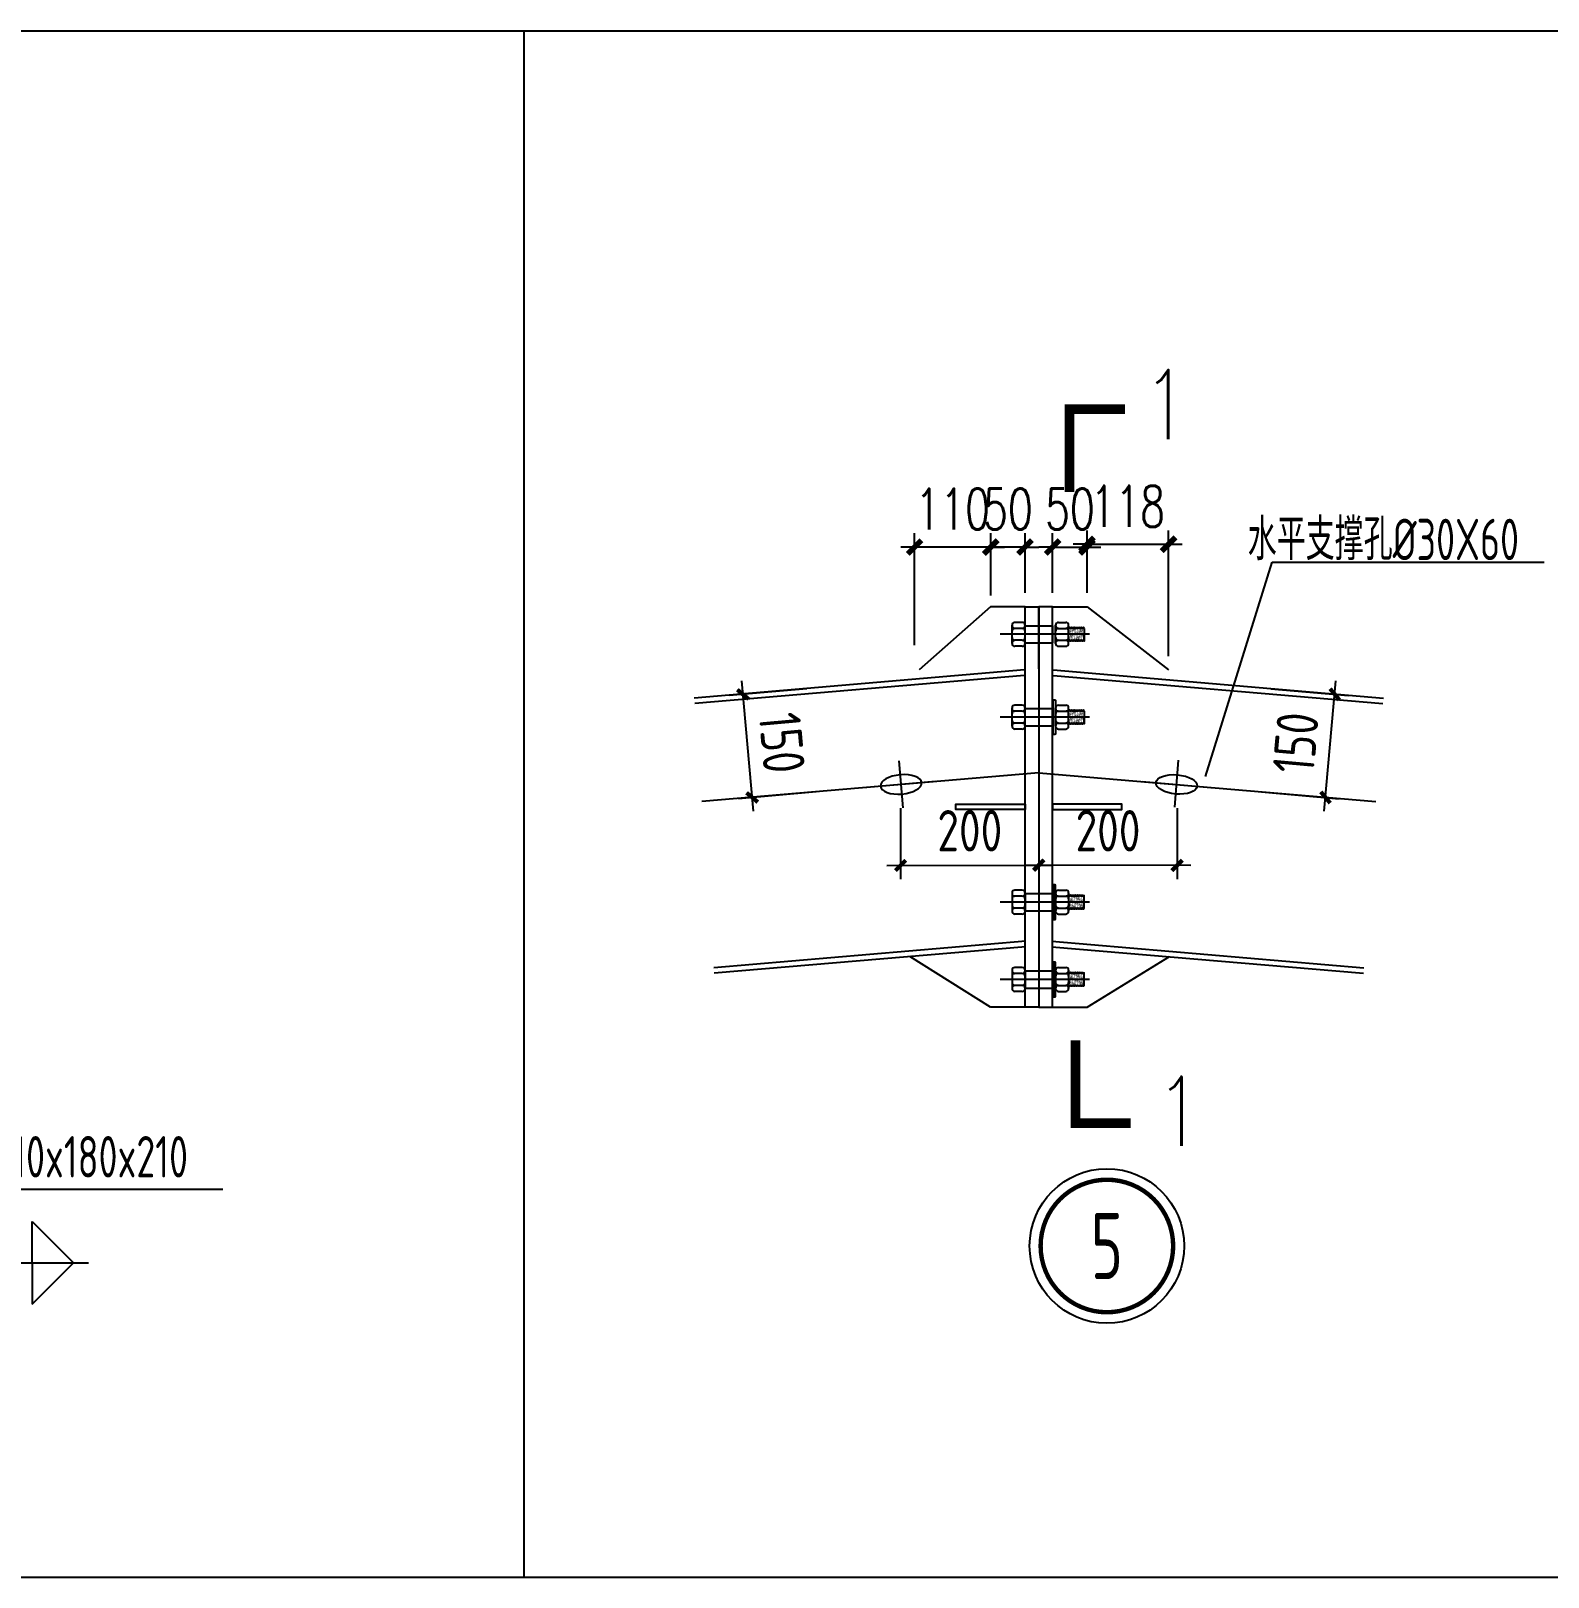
# Model space of a CAD drawing. Extents: x 177291 to 1288761, y 177638 to 322898.
# Drawn here: x 1242193 to 1253180, y 200488 to 211688 of the extents above; entities that cross this region are included whole.
import ezdxf
from ezdxf.enums import TextEntityAlignment as Align

# ---------------------------------------------------------------- set-up
doc = ezdxf.new("R2010")
doc.units = 0
doc.header["$LTSCALE"] = 1000
for name, color, linetype in [('ADIM', 3, 'Continuous'), ('AXIS', 3, 'Continuous'), ('DOTE', 1, 'Continuous'), ('GL', 150, 'Continuous'), ('PZ', 202, 'Continuous'), ('TEXT', 7, 'Continuous'), ('THIN', 7, 'Continuous')]:
    doc.layers.add(name, color=color, linetype=linetype)
doc.styles.add('_TCH_DIM_T3', font='SIMPLEX', dxfattribs={"width": 0.705882, "bigfont": 'GBCBIG'})
doc.styles.add('SIM-TSSC', font='simplex.shx', dxfattribs={"width": 0.8, "bigfont": 'tssdchn.shx'})
doc.styles.add('TSSD_Dimension', font='Tssdeng.shx', dxfattribs={"width": 0.8, "bigfont": 'hztxt.shx'})
doc.styles.add('TSSD_Norm', font='tssdeng.shx', dxfattribs={"bigfont": 'hztxt.shx'})
doc.styles.add('TSSD_Num', font='Tssdeng.shx', dxfattribs={"width": 0.7, "bigfont": 'hztxt.shx'})
doc.dimstyles.new('TCH_100_5', dxfattribs={"dimtxt": 297.5, "dimasz": 100, "dimexe": 100, "dimexo": 100, "dimgap": 126.25, "dimtad": 1, "dimdec": 0, "dimlfac": 0.2, "dimzin": 0, "dimdsep": 46, "dimtxsty": '_TCH_DIM_T3', "dimblk": 'ARCHTICK', "dimcen": 0.09, "dimclrd": 126, "dimclre": 126, "dimclrt": 7, "dimazin": 2, "dimtfac": 1, "dimtdec": 0, "dimtix": 1, "dimtmove": 2, "dimatfit": 3, "dimfxl": 1, "dimtolj": 1, "dimtzin": 0, "dimarcsym": 0})
doc.dimstyles.new('TSSD_20_100', dxfattribs={"dimtxt": 300, "dimasz": 75, "dimexe": 100, "dimexo": 250, "dimgap": 100, "dimtad": 1, "dimdec": 0, "dimlfac": 0.2, "dimzin": 0, "dimdsep": 46, "dimtxsty": 'TSSD_Dimension', "dimblk": 'ARCHTICK', "dimcen": 0, "dimdle": 100, "dimclrt": 7, "dimadec": 0, "dimazin": 0, "dimtfac": 1, "dimtdec": 0, "dimtix": 1, "dimtmove": 2, "dimatfit": 3, "dimfxl": 1, "dimtolj": 1, "dimtzin": 0, "dimarcsym": 0})

# ---------------------------------------------------------------- blocks, each defined once
blk = doc.blocks.new('_WELD004')
at = {"color": 0, "linetype": 'ByBlock'}
for p, q in [((0, 1), (1, 0)), ((0, 0), (0, 1))]:
    blk.add_line(p, q, dxfattribs=at)
blk = doc.blocks.new('_ArchTick')
at = {"color": 0, "linetype": 'ByBlock', "const_width": 0.4}
blk.add_lwpolyline([(-0.5, -0.5), (0.5, 0.5)], dxfattribs=at)
blk = doc.blocks.new('*D798')
at = {"layer": 'AXIS', "color": 0, "lineweight": -2, "transparency": 16777216}
for p, q in [((1247425, 206035), (1247340, 206981)), ((1247812, 206923), (1247250, 206873)), ((1247879, 206176), (1247316, 206126))]:
    blk.add_line(p, q, dxfattribs=at)
at = {"layer": 'Defpoints', "color": 0, "transparency": 16777216}
for p in [(1247349, 206882), (1248061, 206945), (1248128, 206198)]:
    blk.add_point(p, dxfattribs=at)
at = {"layer": 'AXIS', "color": 0, "lineweight": -2, "transparency": 16777216, "xscale": 75, "yscale": 75, "zscale": 75}
for p, rotation in [((1247349, 206882), 95.08950580450006), ((1247416, 206135), 275.0895058045001)]:
    blk.add_blockref('_ArchTick', p, dxfattribs=dict(at, rotation=rotation))
at = {"layer": 'AXIS', "color": 7, "transparency": 16777216, "insert": (1247632, 206531), "char_height": 300, "attachment_point": 5, "rotation": 275.0895, "style": 'TSSD_Dimension'}
blk.add_mtext('\\A1;150', dxfattribs=at)
blk = doc.blocks.new('*D799')
at = {"layer": 'AXIS', "color": 0, "lineweight": -2, "transparency": 16777216}
for p, q in [((1249492, 206059), (1249491, 205545)), ((1250494, 206057), (1250493, 205543)), ((1250593, 205643), (1249391, 205645))]:
    blk.add_line(p, q, dxfattribs=at)
at = {"layer": 'Defpoints', "color": 0, "transparency": 16777216}
for p in [(1249492, 206309), (1250495, 206307), (1249491, 205645)]:
    blk.add_point(p, dxfattribs=at)
at = {"layer": 'AXIS', "color": 0, "lineweight": -2, "transparency": 16777216, "xscale": 75, "yscale": 75, "zscale": 75}
for p, rotation in [((1249491, 205645), 179.8967485215548), ((1250493, 205643), 359.8967485215548)]:
    blk.add_blockref('_ArchTick', p, dxfattribs=dict(at, rotation=rotation))
at = {"layer": 'AXIS', "color": 7, "transparency": 16777216, "insert": (1249993, 205894), "char_height": 300, "attachment_point": 5, "rotation": 359.8967, "style": 'TSSD_Dimension'}
blk.add_mtext('\\A1;200', dxfattribs=at)
blk = doc.blocks.new('*D800')
at = {"layer": 'AXIS', "color": 0, "lineweight": -2, "transparency": 16777216}
for p, q in [((1248490, 206057), (1248491, 205543)), ((1249492, 206059), (1249493, 205545)), ((1248391, 205643), (1249593, 205645))]:
    blk.add_line(p, q, dxfattribs=at)
at = {"layer": 'Defpoints', "color": 0, "transparency": 16777216}
for p in [(1248490, 206307), (1249492, 206309), (1249493, 205645)]:
    blk.add_point(p, dxfattribs=at)
at = {"layer": 'AXIS', "color": 0, "lineweight": -2, "transparency": 16777216, "xscale": 75, "yscale": 75, "zscale": 75}
for p, rotation in [((1248491, 205643), 180.1032811712602), ((1249493, 205645), 0.1032811712601885)]:
    blk.add_blockref('_ArchTick', p, dxfattribs=dict(at, rotation=rotation))
at = {"layer": 'AXIS', "color": 7, "transparency": 16777216, "insert": (1248992, 205894), "char_height": 300, "attachment_point": 5, "rotation": 0.1033, "style": 'TSSD_Dimension'}
blk.add_mtext('\\A1;200', dxfattribs=at)
blk = doc.blocks.new('*D832')
at = {"layer": 'Defpoints', "color": 0, "transparency": 16777216}
for p in [(1249841, 207949), (1249592, 207517), (1249841, 207517)]:
    blk.add_point(p, dxfattribs=at)
at = {"layer": 'GL', "color": 126, "lineweight": -2, "transparency": 16777216}
for p, q in [((1249592, 207617), (1249592, 208049)), ((1249841, 207617), (1249841, 208049)), ((1249592, 207949), (1249492, 207949)), ((1249592, 207949), (1249841, 207949)), ((1249841, 207949), (1249941, 207949))]:
    blk.add_line(p, q, dxfattribs=at)
at = {"layer": 'GL', "color": 126, "lineweight": -2, "transparency": 16777216, "xscale": 100, "yscale": 100, "zscale": 100}
blk.add_blockref('_ArchTick', (1249592, 207949), dxfattribs=at)
at = {"layer": 'GL', "color": 126, "lineweight": -2, "transparency": 16777216, "xscale": 100, "yscale": 100, "zscale": 100, "rotation": 180}
blk.add_blockref('_ArchTick', (1249841, 207949), dxfattribs=at)
at = {"layer": 'GL', "color": 7, "transparency": 16777216, "insert": (1249717, 208224), "char_height": 297.5, "attachment_point": 5, "style": '_TCH_DIM_T3'}
blk.add_mtext('\\A1;50', dxfattribs=at)
blk = doc.blocks.new('*D833')
at = {"layer": 'Defpoints', "color": 0, "transparency": 16777216}
for p in [(1250431, 207969), (1249841, 207517), (1250431, 207059)]:
    blk.add_point(p, dxfattribs=at)
at = {"layer": 'GL', "color": 126, "lineweight": -2, "transparency": 16777216}
for p, q in [((1249841, 207617), (1249841, 208069)), ((1250431, 207159), (1250431, 208069)), ((1249841, 207969), (1249741, 207969)), ((1249841, 207969), (1250431, 207969)), ((1250431, 207969), (1250531, 207969))]:
    blk.add_line(p, q, dxfattribs=at)
at = {"layer": 'GL', "color": 126, "lineweight": -2, "transparency": 16777216, "xscale": 100, "yscale": 100, "zscale": 100}
blk.add_blockref('_ArchTick', (1249841, 207969), dxfattribs=at)
at = {"layer": 'GL', "color": 126, "lineweight": -2, "transparency": 16777216, "xscale": 100, "yscale": 100, "zscale": 100, "rotation": 180}
blk.add_blockref('_ArchTick', (1250431, 207969), dxfattribs=at)
at = {"layer": 'GL', "color": 7, "transparency": 16777216, "insert": (1250136, 208244), "char_height": 297.5, "attachment_point": 5, "style": '_TCH_DIM_T3'}
blk.add_mtext('\\A1;118', dxfattribs=at)
blk = doc.blocks.new('*D801')
at = {"layer": 'Defpoints', "color": 0, "transparency": 16777216}
for p in [(1249144, 207949), (1249144, 207497), (1249392, 207517)]:
    blk.add_point(p, dxfattribs=at)
at = {"layer": 'GL', "color": 126, "lineweight": -2, "transparency": 16777216}
for p, q in [((1249144, 207597), (1249144, 208049)), ((1249392, 207617), (1249392, 208049)), ((1249144, 207949), (1249044, 207949)), ((1249392, 207949), (1249144, 207949)), ((1249392, 207949), (1249492, 207949))]:
    blk.add_line(p, q, dxfattribs=at)
at = {"layer": 'GL', "color": 126, "lineweight": -2, "transparency": 16777216, "xscale": 100, "yscale": 100, "zscale": 100}
blk.add_blockref('_ArchTick', (1249144, 207949), dxfattribs=at)
at = {"layer": 'GL', "color": 126, "lineweight": -2, "transparency": 16777216, "xscale": 100, "yscale": 100, "zscale": 100, "rotation": 180}
blk.add_blockref('_ArchTick', (1249392, 207949), dxfattribs=at)
at = {"layer": 'GL', "color": 7, "transparency": 16777216, "insert": (1249268, 208224), "char_height": 297.5, "attachment_point": 5, "style": '_TCH_DIM_T3'}
blk.add_mtext('\\A1;50', dxfattribs=at)
blk = doc.blocks.new('*D802')
at = {"layer": 'Defpoints', "color": 0, "transparency": 16777216}
for p in [(1248592, 207949), (1249144, 207497), (1248592, 207137)]:
    blk.add_point(p, dxfattribs=at)
at = {"layer": 'GL', "color": 126, "lineweight": -2, "transparency": 16777216}
for p, q in [((1248592, 207237), (1248592, 208049)), ((1249144, 207597), (1249144, 208049)), ((1248592, 207949), (1248492, 207949)), ((1249144, 207949), (1248592, 207949)), ((1249144, 207949), (1249244, 207949))]:
    blk.add_line(p, q, dxfattribs=at)
at = {"layer": 'GL', "color": 126, "lineweight": -2, "transparency": 16777216, "xscale": 100, "yscale": 100, "zscale": 100}
blk.add_blockref('_ArchTick', (1248592, 207949), dxfattribs=at)
at = {"layer": 'GL', "color": 126, "lineweight": -2, "transparency": 16777216, "xscale": 100, "yscale": 100, "zscale": 100, "rotation": 180}
blk.add_blockref('_ArchTick', (1249144, 207949), dxfattribs=at)
at = {"layer": 'GL', "color": 7, "transparency": 16777216, "insert": (1248868, 208224), "char_height": 297.5, "attachment_point": 5, "style": '_TCH_DIM_T3'}
blk.add_mtext('\\A1;110', dxfattribs=at)
blk = doc.blocks.new('ts_idx2')
at = {"color": 0, "linetype": 'ByBlock', "lineweight": -2, "const_width": 0.0333}
blk.add_lwpolyline([(-0.5, 0, 1), (0.5, 0, 1)], format="xyb", close=True, dxfattribs=at)
at = {"color": 0, "linetype": 'ByBlock', "lineweight": -2}
blk.add_circle((0, 0), 0.583, dxfattribs=at)
at = {"color": 0, "linetype": 'ByBlock', "lineweight": -2, "style": 'TSSD_Num', "width": 0.7}
blk.add_attdef('A', text='', height=0.5, dxfattribs=at).set_placement((0, 0), align=Align.MIDDLE_CENTER)
blk = doc.blocks.new('*D1485')
at = {"layer": 'AXIS', "color": 0, "lineweight": -2, "transparency": 16777216}
for p, q in [((1251559, 206035), (1251644, 206981)), ((1251172, 206923), (1251734, 206873)), ((1251105, 206176), (1251668, 206126))]:
    blk.add_line(p, q, dxfattribs=at)
at = {"layer": 'Defpoints', "color": 0, "transparency": 16777216}
for p in [(1250923, 206945), (1251635, 206882), (1250856, 206198)]:
    blk.add_point(p, dxfattribs=at)
at = {"layer": 'AXIS', "color": 0, "lineweight": -2, "transparency": 16777216, "xscale": 75, "yscale": 75, "zscale": 75}
for p, rotation in [((1251635, 206882), 84.91049419549996), ((1251568, 206135), 264.9104941955)]:
    blk.add_blockref('_ArchTick', p, dxfattribs=dict(at, rotation=rotation))
at = {"layer": 'AXIS', "color": 7, "transparency": 16777216, "insert": (1251352, 206531), "char_height": 300, "attachment_point": 5, "rotation": 84.9105, "style": 'TSSD_Dimension'}
blk.add_mtext('\\A1;150', dxfattribs=at)

msp = doc.modelspace()

# ---------------------------------------------------------------- linework, layer by layer
for p, q in [((1245762.22, 211687.69), (1245762.22, 200487.57)), ((1249857.99, 207316.85), (1249210.99, 207316.85)), ((1249298.28, 207250.27), (1249298.28, 207383.42)), ((1249372, 207403.41), (1249318.27, 207403.41)), ((1249372, 207360.13), (1249318.27, 207360.13)), ((1249391.98, 207379.32), (1249591.99, 207379.32)), ((1249391.99, 207250.27), (1249391.99, 207383.42)), ((1249591.99, 207379.32), (1249591.99, 207254.37)), ((1249595.12, 207360.06), (1249591.99, 207360.06)), ((1249613.86, 207250.27), (1249613.86, 207383.42)), ((1249633.85, 207403.41), (1249687.58, 207403.41)), ((1249633.85, 207360.13), (1249687.58, 207360.13)), ((1249707.57, 207250.27), (1249707.57, 207383.42)), ((1249372, 207273.56), (1249318.27, 207273.56)), ((1249372, 207230.28), (1249318.27, 207230.28)), ((1249391.98, 207254.37), (1249591.99, 207254.37)), ((1249595.12, 207273.63), (1249591.99, 207273.63)), ((1249633.85, 207273.56), (1249687.58, 207273.56)), ((1249633.85, 207230.28), (1249687.58, 207230.28)), ((1249298.28, 206650.27), (1249298.28, 206783.42)), ((1249372, 206803.41), (1249318.27, 206803.41)), ((1249372, 206760.13), (1249318.27, 206760.13)), ((1249391.98, 206779.32), (1249591.99, 206779.32)), ((1249391.99, 206650.27), (1249391.99, 206783.42)), ((1249591.99, 206779.32), (1249591.99, 206654.37)), ((1249595.12, 206760.06), (1249591.99, 206760.06)), ((1249613.86, 206650.27), (1249613.86, 206783.42)), ((1249633.85, 206803.41), (1249687.58, 206803.41)), ((1249633.85, 206760.13), (1249687.58, 206760.13)), ((1249707.57, 206650.27), (1249707.57, 206783.42)), ((1249857.99, 206716.85), (1249210.99, 206716.85)), ((1249372, 206673.56), (1249318.27, 206673.56)), ((1249391.98, 206654.37), (1249591.99, 206654.37)), ((1249595.12, 206673.63), (1249591.99, 206673.63)), ((1249633.85, 206673.56), (1249687.58, 206673.56)), ((1249372, 206630.28), (1249318.27, 206630.28)), ((1249633.85, 206630.28), (1249687.58, 206630.28)), ((1248508.92, 206059.01), (1248479.83, 206399.9)), ((1250475.91, 206064.24), (1250503.19, 206405.28)), ((1248743.47, 206250.69), (1248245.28, 206208.23)), ((1250240.51, 206250.69), (1250738.71, 206208.23)), ((1249298.28, 205443.42), (1249298.28, 205310.27)), ((1249372, 205463.41), (1249318.27, 205463.41)), ((1249372, 205420.13), (1249318.27, 205420.13)), ((1249391.98, 205439.32), (1249591.99, 205439.32)), ((1249391.99, 205443.42), (1249391.99, 205310.27)), ((1249591.99, 205314.37), (1249591.99, 205439.32)), ((1249595.12, 205420.06), (1249591.99, 205420.06)), ((1249613.86, 205443.42), (1249613.86, 205310.27)), ((1249633.85, 205463.41), (1249687.58, 205463.41)), ((1249633.85, 205420.13), (1249687.58, 205420.13)), ((1249707.57, 205443.42), (1249707.57, 205310.27)), ((1249857.99, 205376.85), (1249210.99, 205376.85)), ((1249372, 205333.56), (1249318.27, 205333.56)), ((1249391.98, 205314.37), (1249591.99, 205314.37)), ((1249595.12, 205333.63), (1249591.99, 205333.63)), ((1249633.85, 205333.56), (1249687.58, 205333.56)), ((1249372, 205290.28), (1249318.27, 205290.28)), ((1249633.85, 205290.28), (1249687.58, 205290.28)), ((1249298.28, 204883.42), (1249298.28, 204750.27)), ((1249372, 204903.41), (1249318.27, 204903.41)), ((1249372, 204860.13), (1249318.27, 204860.13)), ((1249391.98, 204879.32), (1249591.99, 204879.32)), ((1249391.99, 204883.42), (1249391.99, 204750.27)), ((1249591.99, 204754.37), (1249591.99, 204879.32)), ((1249595.12, 204860.06), (1249591.99, 204860.06)), ((1249613.86, 204883.42), (1249613.86, 204750.27)), ((1249633.85, 204903.41), (1249687.58, 204903.41)), ((1249633.85, 204860.13), (1249687.58, 204860.13)), ((1249707.57, 204883.42), (1249707.57, 204750.27)), ((1249857.99, 204816.85), (1249210.99, 204816.85)), ((1249372, 204773.56), (1249318.27, 204773.56)), ((1249391.98, 204754.37), (1249591.99, 204754.37)), ((1249595.12, 204773.63), (1249591.99, 204773.63)), ((1249633.85, 204773.56), (1249687.58, 204773.56)), ((1249372, 204730.28), (1249318.27, 204730.28)), ((1249633.85, 204730.28), (1249687.58, 204730.28))]:
    msp.add_line(p, q)
for points in [[(1249819.28, 207360.06), (1249815.37, 207366.83), (1249813.81, 207366.83), (1249809.91, 207360.06), (1249806.78, 207360.06), (1249802.88, 207366.83), (1249801.32, 207366.83), (1249797.41, 207360.06), (1249794.29, 207360.06), (1249790.38, 207366.83), (1249788.82, 207366.83), (1249784.92, 207360.06), (1249781.79, 207360.06), (1249777.89, 207366.83), (1249776.33, 207366.83), (1249772.42, 207360.06), (1249769.3, 207360.06), (1249765.39, 207366.83), (1249763.83, 207366.83), (1249759.93, 207360.06), (1249756.8, 207360.06), (1249752.9, 207366.83), (1249751.34, 207366.83), (1249747.43, 207360.06), (1249744.31, 207360.06), (1249740.4, 207366.83), (1249738.84, 207366.83), (1249734.94, 207360.06), (1249731.81, 207360.06), (1249727.91, 207366.83), (1249726.35, 207366.83), (1249722.44, 207360.06), (1249719.32, 207360.06), (1249715.41, 207366.83), (1249713.85, 207366.83), (1249709.95, 207360.06), (1249706.82, 207360.06)], [(1249819.28, 207360.06), (1249819.28, 207268.22), (1249816.15, 207273.63), (1249813.03, 207273.63), (1249809.12, 207266.87), (1249807.56, 207266.87), (1249803.66, 207273.63), (1249800.53, 207273.63), (1249796.63, 207266.87), (1249795.07, 207266.87), (1249791.16, 207273.63), (1249788.04, 207273.63), (1249784.13, 207266.87), (1249782.57, 207266.87), (1249778.67, 207273.63), (1249775.54, 207273.63), (1249771.64, 207266.87), (1249770.08, 207266.87), (1249766.17, 207273.63), (1249763.05, 207273.63), (1249759.14, 207266.87), (1249757.58, 207266.87), (1249753.68, 207273.63), (1249750.55, 207273.63), (1249746.65, 207266.87), (1249745.09, 207266.87), (1249741.18, 207273.63), (1249738.06, 207273.63), (1249734.15, 207266.87), (1249732.59, 207266.87), (1249728.69, 207273.63), (1249725.56, 207273.63), (1249721.66, 207266.87), (1249720.1, 207266.87), (1249716.19, 207273.63), (1249713.07, 207273.63), (1249709.16, 207266.87), (1249707.6, 207266.87), (1249707.57, 207266.92)], [(1249819.28, 206760.06), (1249815.37, 206766.83), (1249813.81, 206766.83), (1249809.91, 206760.06), (1249806.78, 206760.06), (1249802.88, 206766.83), (1249801.32, 206766.83), (1249797.41, 206760.06), (1249794.29, 206760.06), (1249790.38, 206766.83), (1249788.82, 206766.83), (1249784.92, 206760.06), (1249781.79, 206760.06), (1249777.89, 206766.83), (1249776.33, 206766.83), (1249772.42, 206760.06), (1249769.3, 206760.06), (1249765.39, 206766.83), (1249763.83, 206766.83), (1249759.93, 206760.06), (1249756.8, 206760.06), (1249752.9, 206766.83), (1249751.34, 206766.83), (1249747.43, 206760.06), (1249744.31, 206760.06), (1249740.4, 206766.83), (1249738.84, 206766.83), (1249734.94, 206760.06), (1249731.81, 206760.06), (1249727.91, 206766.83), (1249726.35, 206766.83), (1249722.44, 206760.06), (1249719.32, 206760.06), (1249715.41, 206766.83), (1249713.85, 206766.83), (1249709.95, 206760.06), (1249706.82, 206760.06)], [(1249819.28, 206760.06), (1249819.28, 206668.22), (1249816.15, 206673.63), (1249813.03, 206673.63), (1249809.12, 206666.87), (1249807.56, 206666.87), (1249803.66, 206673.63), (1249800.53, 206673.63), (1249796.63, 206666.87), (1249795.07, 206666.87), (1249791.16, 206673.63), (1249788.04, 206673.63), (1249784.13, 206666.87), (1249782.57, 206666.87), (1249778.67, 206673.63), (1249775.54, 206673.63), (1249771.64, 206666.87), (1249770.08, 206666.87), (1249766.17, 206673.63), (1249763.05, 206673.63), (1249759.14, 206666.87), (1249757.58, 206666.87), (1249753.68, 206673.63), (1249750.55, 206673.63), (1249746.65, 206666.87), (1249745.09, 206666.87), (1249741.18, 206673.63), (1249738.06, 206673.63), (1249734.15, 206666.87), (1249732.59, 206666.87), (1249728.69, 206673.63), (1249725.56, 206673.63), (1249721.66, 206666.87), (1249720.1, 206666.87), (1249716.19, 206673.63), (1249713.07, 206673.63), (1249709.16, 206666.87), (1249707.6, 206666.87), (1249707.57, 206666.92)], [(1249819.28, 205333.63), (1249819.28, 205425.47), (1249816.15, 205420.06), (1249813.03, 205420.06), (1249809.12, 205426.83), (1249807.56, 205426.83), (1249803.66, 205420.06), (1249800.53, 205420.06), (1249796.63, 205426.83), (1249795.07, 205426.83), (1249791.16, 205420.06), (1249788.04, 205420.06), (1249784.13, 205426.83), (1249782.57, 205426.83), (1249778.67, 205420.06), (1249775.54, 205420.06), (1249771.64, 205426.83), (1249770.08, 205426.83), (1249766.17, 205420.06), (1249763.05, 205420.06), (1249759.14, 205426.83), (1249757.58, 205426.83), (1249753.68, 205420.06), (1249750.55, 205420.06), (1249746.65, 205426.83), (1249745.09, 205426.83), (1249741.18, 205420.06), (1249738.06, 205420.06), (1249734.15, 205426.83), (1249732.59, 205426.83), (1249728.69, 205420.06), (1249725.56, 205420.06), (1249721.66, 205426.83), (1249720.1, 205426.83), (1249716.19, 205420.06), (1249713.07, 205420.06), (1249709.16, 205426.83), (1249707.6, 205426.83), (1249707.57, 205426.77)], [(1249819.28, 205333.63), (1249815.37, 205326.87), (1249813.81, 205326.87), (1249809.91, 205333.63), (1249806.78, 205333.63), (1249802.88, 205326.87), (1249801.32, 205326.87), (1249797.41, 205333.63), (1249794.29, 205333.63), (1249790.38, 205326.87), (1249788.82, 205326.87), (1249784.92, 205333.63), (1249781.79, 205333.63), (1249777.89, 205326.87), (1249776.33, 205326.87), (1249772.42, 205333.63), (1249769.3, 205333.63), (1249765.39, 205326.87), (1249763.83, 205326.87), (1249759.93, 205333.63), (1249756.8, 205333.63), (1249752.9, 205326.87), (1249751.34, 205326.87), (1249747.43, 205333.63), (1249744.31, 205333.63), (1249740.4, 205326.87), (1249738.84, 205326.87), (1249734.94, 205333.63), (1249731.81, 205333.63), (1249727.91, 205326.87), (1249726.35, 205326.87), (1249722.44, 205333.63), (1249719.32, 205333.63), (1249715.41, 205326.87), (1249713.85, 205326.87), (1249709.95, 205333.63), (1249706.82, 205333.63)], [(1249819.28, 204773.63), (1249819.28, 204865.47), (1249816.15, 204860.06), (1249813.03, 204860.06), (1249809.12, 204866.83), (1249807.56, 204866.83), (1249803.66, 204860.06), (1249800.53, 204860.06), (1249796.63, 204866.83), (1249795.07, 204866.83), (1249791.16, 204860.06), (1249788.04, 204860.06), (1249784.13, 204866.83), (1249782.57, 204866.83), (1249778.67, 204860.06), (1249775.54, 204860.06), (1249771.64, 204866.83), (1249770.08, 204866.83), (1249766.17, 204860.06), (1249763.05, 204860.06), (1249759.14, 204866.83), (1249757.58, 204866.83), (1249753.68, 204860.06), (1249750.55, 204860.06), (1249746.65, 204866.83), (1249745.09, 204866.83), (1249741.18, 204860.06), (1249738.06, 204860.06), (1249734.15, 204866.83), (1249732.59, 204866.83), (1249728.69, 204860.06), (1249725.56, 204860.06), (1249721.66, 204866.83), (1249720.1, 204866.83), (1249716.19, 204860.06), (1249713.07, 204860.06), (1249709.16, 204866.83), (1249707.6, 204866.83), (1249707.57, 204866.77)], [(1249819.28, 204773.63), (1249815.37, 204766.87), (1249813.81, 204766.87), (1249809.91, 204773.63), (1249806.78, 204773.63), (1249802.88, 204766.87), (1249801.32, 204766.87), (1249797.41, 204773.63), (1249794.29, 204773.63), (1249790.38, 204766.87), (1249788.82, 204766.87), (1249784.92, 204773.63), (1249781.79, 204773.63), (1249777.89, 204766.87), (1249776.33, 204766.87), (1249772.42, 204773.63), (1249769.3, 204773.63), (1249765.39, 204766.87), (1249763.83, 204766.87), (1249759.93, 204773.63), (1249756.8, 204773.63), (1249752.9, 204766.87), (1249751.34, 204766.87), (1249747.43, 204773.63), (1249744.31, 204773.63), (1249740.4, 204766.87), (1249738.84, 204766.87), (1249734.94, 204773.63), (1249731.81, 204773.63), (1249727.91, 204766.87), (1249726.35, 204766.87), (1249722.44, 204773.63), (1249719.32, 204773.63), (1249715.41, 204766.87), (1249713.85, 204766.87), (1249709.95, 204773.63), (1249706.82, 204773.63)]]:
    msp.add_lwpolyline(points)
for points, const_width in [([(1249708.38, 207360.17), (1249714.62, 207273.74)], 3.1), ([(1249714.63, 207366.83), (1249720.88, 207266.87)], 1.55), ([(1249720.88, 207360.06), (1249727.13, 207273.63)], 3.1), ([(1249727.13, 207366.83), (1249733.37, 207266.87)], 1.55), ([(1249733.37, 207360.06), (1249739.62, 207273.63)], 3.1), ([(1249739.62, 207366.83), (1249745.87, 207266.87)], 1.55), ([(1249745.87, 207360.06), (1249752.12, 207273.63)], 3.1), ([(1249752.12, 207366.83), (1249758.36, 207266.87)], 1.55), ([(1249758.36, 207360.06), (1249764.61, 207273.63)], 3.1), ([(1249764.61, 207366.83), (1249770.86, 207266.87)], 1.55), ([(1249770.86, 207360.06), (1249777.11, 207273.63)], 3.1), ([(1249777.11, 207366.83), (1249783.35, 207266.87)], 1.55), ([(1249783.35, 207360.06), (1249789.6, 207273.63)], 3.1), ([(1249789.6, 207366.83), (1249795.85, 207266.87)], 1.55), ([(1249795.85, 207360.06), (1249802.1, 207273.63)], 3.1), ([(1249802.1, 207366.83), (1249808.34, 207266.87)], 1.55), ([(1249808.34, 207360.06), (1249814.59, 207273.63)], 3.1), ([(1249814.59, 207366.83), (1249817.72, 207316.85)], 1.55), ([(1249708.38, 206760.17), (1249714.62, 206673.74)], 3.1), ([(1249714.63, 206766.83), (1249720.88, 206666.87)], 1.55), ([(1249720.88, 206760.06), (1249727.13, 206673.63)], 3.1), ([(1249727.13, 206766.83), (1249733.37, 206666.87)], 1.55), ([(1249733.37, 206760.06), (1249739.62, 206673.63)], 3.1), ([(1249739.62, 206766.83), (1249745.87, 206666.87)], 1.55), ([(1249745.87, 206760.06), (1249752.12, 206673.63)], 3.1), ([(1249752.12, 206766.83), (1249758.36, 206666.87)], 1.55), ([(1249758.36, 206760.06), (1249764.61, 206673.63)], 3.1), ([(1249764.61, 206766.83), (1249770.86, 206666.87)], 1.55), ([(1249770.86, 206760.06), (1249777.11, 206673.63)], 3.1), ([(1249777.11, 206766.83), (1249783.35, 206666.87)], 1.55), ([(1249783.35, 206760.06), (1249789.6, 206673.63)], 3.1), ([(1249789.6, 206766.83), (1249795.85, 206666.87)], 1.55), ([(1249795.85, 206760.06), (1249802.1, 206673.63)], 3.1), ([(1249802.1, 206766.83), (1249808.34, 206666.87)], 1.55), ([(1249808.34, 206760.06), (1249814.59, 206673.63)], 3.1), ([(1249814.59, 206766.83), (1249817.72, 206716.85)], 1.55), ([(1249708.38, 205333.52), (1249714.62, 205419.95)], 3.1), ([(1249714.63, 205326.87), (1249720.88, 205426.83)], 1.55), ([(1249720.88, 205333.63), (1249727.13, 205420.06)], 3.1), ([(1249727.13, 205326.87), (1249733.37, 205426.83)], 1.55), ([(1249733.37, 205333.63), (1249739.62, 205420.06)], 3.1), ([(1249739.62, 205326.87), (1249745.87, 205426.83)], 1.55), ([(1249745.87, 205333.63), (1249752.12, 205420.06)], 3.1), ([(1249752.12, 205326.87), (1249758.36, 205426.83)], 1.55), ([(1249758.36, 205333.63), (1249764.61, 205420.06)], 3.1), ([(1249764.61, 205326.87), (1249770.86, 205426.83)], 1.55), ([(1249770.86, 205333.63), (1249777.11, 205420.06)], 3.1), ([(1249777.11, 205326.87), (1249783.35, 205426.83)], 1.55), ([(1249783.35, 205333.63), (1249789.6, 205420.06)], 3.1), ([(1249789.6, 205326.87), (1249795.85, 205426.83)], 1.55), ([(1249795.85, 205333.63), (1249802.1, 205420.06)], 3.1), ([(1249802.1, 205326.87), (1249808.34, 205426.83)], 1.55), ([(1249808.34, 205333.63), (1249814.59, 205420.06)], 3.1), ([(1249814.59, 205326.87), (1249817.72, 205376.85)], 1.55), ([(1249708.38, 204773.52), (1249714.62, 204859.95)], 3.1), ([(1249714.63, 204766.87), (1249720.88, 204866.83)], 1.55), ([(1249720.88, 204773.63), (1249727.13, 204860.06)], 3.1), ([(1249727.13, 204766.87), (1249733.37, 204866.83)], 1.55), ([(1249733.37, 204773.63), (1249739.62, 204860.06)], 3.1), ([(1249739.62, 204766.87), (1249745.87, 204866.83)], 1.55), ([(1249745.87, 204773.63), (1249752.12, 204860.06)], 3.1), ([(1249752.12, 204766.87), (1249758.36, 204866.83)], 1.55), ([(1249758.36, 204773.63), (1249764.61, 204860.06)], 3.1), ([(1249764.61, 204766.87), (1249770.86, 204866.83)], 1.55), ([(1249770.86, 204773.63), (1249777.11, 204860.06)], 3.1), ([(1249777.11, 204766.87), (1249783.35, 204866.83)], 1.55), ([(1249783.35, 204773.63), (1249789.6, 204860.06)], 3.1), ([(1249789.6, 204766.87), (1249795.85, 204866.83)], 1.55), ([(1249795.85, 204773.63), (1249802.1, 204860.06)], 3.1), ([(1249802.1, 204766.87), (1249808.34, 204866.83)], 1.55), ([(1249808.34, 204773.63), (1249814.59, 204860.06)], 3.1), ([(1249814.59, 204766.87), (1249817.72, 204816.85)], 1.55)]:
    msp.add_lwpolyline(points, dxfattribs=dict(const_width=const_width))
for points in [[(1249595.12, 206598.14), (1249595.12, 206835.55, -0.41421356), (1249601.36, 206841.8), (1249607.61, 206841.8, -0.41421356), (1249613.86, 206835.55), (1249613.86, 206598.14, -0.41421356), (1249607.61, 206591.9), (1249601.36, 206591.9, -0.41421356)], [(1249595.12, 205495.55), (1249595.12, 205258.14, 0.41421356), (1249601.36, 205251.9), (1249607.61, 205251.9, 0.41421356), (1249613.86, 205258.14), (1249613.86, 205495.55, 0.41421356), (1249607.61, 205501.8), (1249601.36, 205501.8, 0.41421356)], [(1249595.12, 204935.55), (1249595.12, 204698.14, 0.41421356), (1249601.36, 204691.9), (1249607.61, 204691.9, 0.41421356), (1249613.86, 204698.14), (1249613.86, 204935.55, 0.41421356), (1249607.61, 204941.8), (1249601.36, 204941.8, 0.41421356)]]:
    msp.add_lwpolyline(points, format="xyb", close=True)
for centre, start, end in [((1249318.27, 207383.42), 90, 180), ((1249318.27, 207380.12), 180, 270), ((1249318.27, 207340.14), 90, 180), ((1249372, 207383.42), 0, 90), ((1249372, 207380.12), 270, 0), ((1249372, 207340.14), 0, 90), ((1249633.85, 207383.42), 90, 180), ((1249633.85, 207380.12), 180, 270), ((1249633.85, 207340.14), 90, 180), ((1249687.58, 207383.42), 0, 90), ((1249687.58, 207380.12), 270, 0), ((1249687.58, 207340.14), 0, 90), ((1249318.27, 207293.55), 180, 270), ((1249318.27, 207253.57), 90, 180), ((1249318.27, 207250.27), 180, 270), ((1249372, 207293.55), 270, 0), ((1249372, 207253.57), 0, 90), ((1249372, 207250.27), 270, 0), ((1249633.85, 207293.55), 180, 270), ((1249633.85, 207253.57), 90, 180), ((1249633.85, 207250.27), 180, 270), ((1249687.58, 207293.55), 270, 0), ((1249687.58, 207253.57), 0, 90), ((1249687.58, 207250.27), 270, 0), ((1249318.27, 206783.42), 90, 180), ((1249318.27, 206780.12), 180, 270), ((1249318.27, 206740.14), 90, 180), ((1249372, 206783.42), 0, 90), ((1249372, 206780.12), 270, 0), ((1249372, 206740.14), 0, 90), ((1249633.85, 206783.42), 90, 180), ((1249633.85, 206780.12), 180, 270), ((1249633.85, 206740.14), 90, 180), ((1249687.58, 206783.42), 0, 90), ((1249687.58, 206780.12), 270, 0), ((1249687.58, 206740.14), 0, 90), ((1249318.27, 206693.55), 180, 270), ((1249318.27, 206653.57), 90, 180), ((1249318.27, 206650.27), 180, 270), ((1249372, 206693.55), 270, 0), ((1249372, 206653.57), 0, 90), ((1249372, 206650.27), 270, 0), ((1249633.85, 206693.55), 180, 270), ((1249633.85, 206653.57), 90, 180), ((1249633.85, 206650.27), 180, 270), ((1249687.58, 206693.55), 270, 0), ((1249687.58, 206653.57), 0, 90), ((1249687.58, 206650.27), 270, 0), ((1249318.27, 205443.42), 90, 180), ((1249318.27, 205440.12), 180, 270), ((1249318.27, 205400.14), 90, 180), ((1249372, 205443.42), 0, 90), ((1249372, 205440.12), 270, 0), ((1249372, 205400.14), 0, 90), ((1249633.85, 205443.42), 90, 180), ((1249633.85, 205440.12), 180, 270), ((1249633.85, 205400.14), 90, 180), ((1249687.58, 205443.42), 0, 90), ((1249687.58, 205440.12), 270, 0), ((1249687.58, 205400.14), 0, 90), ((1249318.27, 205353.55), 180, 270), ((1249318.27, 205313.57), 90, 180), ((1249318.27, 205310.27), 180, 270), ((1249372, 205353.55), 270, 0), ((1249372, 205313.57), 0, 90), ((1249372, 205310.27), 270, 0), ((1249633.85, 205353.55), 180, 270), ((1249633.85, 205313.57), 90, 180), ((1249633.85, 205310.27), 180, 270), ((1249687.58, 205353.55), 270, 0), ((1249687.58, 205313.57), 0, 90), ((1249687.58, 205310.27), 270, 0), ((1249318.27, 204883.42), 90, 180), ((1249318.27, 204880.12), 180, 270), ((1249318.27, 204840.14), 90, 180), ((1249372, 204883.42), 0, 90), ((1249372, 204880.12), 270, 0), ((1249372, 204840.14), 0, 90), ((1249633.85, 204883.42), 90, 180), ((1249633.85, 204880.12), 180, 270), ((1249633.85, 204840.14), 90, 180), ((1249687.58, 204883.42), 0, 90), ((1249687.58, 204880.12), 270, 0), ((1249687.58, 204840.14), 0, 90), ((1249318.27, 204793.55), 180, 270), ((1249318.27, 204753.57), 90, 180), ((1249318.27, 204750.27), 180, 270), ((1249372, 204793.55), 270, 0), ((1249372, 204753.57), 0, 90), ((1249372, 204750.27), 270, 0), ((1249633.85, 204793.55), 180, 270), ((1249633.85, 204753.57), 90, 180), ((1249633.85, 204750.27), 180, 270), ((1249687.58, 204793.55), 270, 0), ((1249687.58, 204753.57), 0, 90), ((1249687.58, 204750.27), 270, 0)]:
    msp.add_arc(centre, 19.99, start, end)
at = {"extrusion": (0, 0, -1)}
msp.add_ellipse((1248494.38, 206229.45), major_axis=(-149.46, -12.73), ratio=0.46666667, dxfattribs=at)
msp.add_ellipse((1250489.61, 206229.45), major_axis=(149.46, -12.73), ratio=0.46666667)
at = {"layer": 'ADIM', "const_width": 70}
for points in [[(1249715.03, 208347.36), (1249715.03, 208947.36), (1250115.03, 208947.36)], [(1249756.57, 204375.46), (1249756.57, 203775.46), (1250156.57, 203775.46)]]:
    msp.add_lwpolyline(points, dxfattribs=at)
at = {"layer": 'AXIS'}
for p, q in [((1229960.6, 211687.69), (1280276.45, 211687.69)), ((1250699.5, 206286.26), (1251182.63, 207840.39)), ((1251182.63, 207840.39), (1253150.45, 207840.39)), ((1229960.6, 200487.57), (1280276.45, 200487.57))]:
    msp.add_line(p, q, dxfattribs=at)
at = {"layer": 'AXIS', "transparency": 16777216}
for p, q in [((1241526.16, 203298.09), (1243583.75, 203298.09)), ((1241602.21, 202763.31), (1242609.72, 202763.31))]:
    msp.add_line(p, q, dxfattribs=at)
at = {"layer": 'DOTE'}
for q in [(1247051.26, 206106.46), (1251932.72, 206106.46)]:
    msp.add_line((1249491.99, 206314.49), q, dxfattribs=at)
at = {"layer": 'GL'}
for p, q in [((1249387.63, 207058.32), (1246996.88, 206854.54)), ((1249387.84, 207018.19), (1246999.78, 206814.64)), ((1249596.15, 207018.19), (1251984.2, 206814.64)), ((1249596.36, 207058.32), (1251987.1, 206854.54)), ((1249397.84, 205093.68), (1247138.88, 204901.14)), ((1249586.14, 205093.68), (1251845.11, 204901.14)), ((1249398.05, 205053.55), (1247141.78, 204861.24)), ((1249585.93, 205053.55), (1251842.21, 204861.24))]:
    msp.add_line(p, q, dxfattribs=at)
at = {"layer": 'PZ'}
for p, q in [((1249142.79, 207516.85), (1248626.16, 207058.85)), ((1249391.99, 207516.85), (1249142.79, 207516.85)), ((1249491.99, 207066.85), (1249491.99, 207516.85)), ((1249491.99, 207066.85), (1249491.99, 207516.85)), ((1249591.99, 207516.85), (1249841.2, 207516.85)), ((1249841.2, 207516.85), (1250431.11, 207058.85)), ((1249142.79, 204616.85), (1248558.49, 204981.99)), ((1249841.2, 204616.85), (1250437.8, 204981.99)), ((1249391.99, 204616.85), (1249142.79, 204616.85)), ((1249591.99, 204616.85), (1249841.2, 204616.85))]:
    msp.add_line(p, q, dxfattribs=at)
for points in [[(1249391.99, 207516.85), (1249491.99, 207516.85), (1249491.99, 204616.85), (1249391.99, 204616.85)], [(1249591.99, 207516.85), (1249491.99, 207516.85), (1249491.99, 204616.85), (1249591.99, 204616.85)], [(1249391.99, 206086.85), (1249391.99, 206046.85), (1248891.99, 206046.85), (1248891.99, 206086.85)], [(1249591.99, 206086.85), (1249591.99, 206046.85), (1250091.99, 206046.85), (1250091.99, 206086.85)]]:
    msp.add_lwpolyline(points, close=True, dxfattribs=at)

# ---------------------------------------------------------------- block references
at = {"layer": 'AXIS'}
ref = msp.add_blockref('ts_idx2', (1249984.84, 202885.9), dxfattribs=dict(at, xscale=960, yscale=960, zscale=960))
ref.add_attrib('1', '5', dxfattribs={"layer": 'THIN', "height": 480, "style": 'TSSD_Num', "width": 0.7}).set_placement((1249984.84, 202885.9), align=Align.MIDDLE_CENTER)
at = {"layer": 'AXIS', "transparency": 16777216, "xscale": 300, "yscale": 300, "zscale": 300}
msp.add_blockref('_WELD004', (1242202.21, 202763.31), dxfattribs=at)
at = {"layer": 'AXIS', "transparency": 16777216, "xscale": -300, "yscale": 300, "zscale": 300, "rotation": 180}
msp.add_blockref('_WELD004', (1242202.21, 202763.31), dxfattribs=at)

# ---------------------------------------------------------------- texts
at = {"layer": 'ADIM', "style": 'SIM-TSSC', "width": 0.8}
for p in [(1250412.37, 208980.77), (1250507.62, 203861.81)]:
    msp.add_text('1', height=500, dxfattribs=at).set_placement(p, align=Align.MIDDLE_CENTER)
at = {"layer": 'TEXT', "style": 'TSSD_Norm', "width": 0.7}
msp.add_text('水平支撑孔%%C30X60', height=300, dxfattribs=at).set_placement((1251004.51, 207853.98))
at = {"layer": 'TEXT', "transparency": 16777216, "style": 'TSSD_Norm', "width": 0.7}
msp.add_text('-10x180x210', height=300, dxfattribs=at).set_placement((1241921.08, 203382.26))

# ---------------------------------------------------------------- dimensions: what is measured, and where the dimension line sits
at = {"layer": 'AXIS'}
for p1, p2, distance, picture, middle in [((1248127.74, 206198.22), (1248061.21, 206945.26), 714.75, '*D798', (1247631.56, 206530.51)), ((1250856.25, 206198.22), (1250922.78, 206945.26), -714.75, '*D1485', (1251352.43, 206530.51))]:
    dim = msp.add_aligned_dim(p1=p1, p2=p2, distance=distance, dimstyle='TSSD_20_100', dxfattribs=at)
    dim.commit()
    dim.dimension.update_dxf_attribs({"geometry": picture, "text_midpoint": middle})
for p1, distance, picture, middle in [((1248489.74, 206307.04), -663.8, '*D800', (1248991.61, 205894.15)), ((1250494.53, 206307.04), 663.79, '*D799', (1249992.52, 205894.15))]:
    dim = msp.add_aligned_dim(p1=p1, p2=(1249491.99, 206308.85), distance=distance, text='200', dimstyle='TSSD_20_100', dxfattribs=at)
    dim.commit()
    dim.dimension.update_dxf_attribs({"geometry": picture, "text_midpoint": middle})
at = {"layer": 'GL'}
for base, p1, p2, picture, middle in [((1250431.11, 207969.35), (1249841.2, 207516.85), (1250431.11, 207058.85), '*D833', (1250136.15, 208244.35)), ((1249841.2, 207949.48), (1249591.99, 207516.85), (1249841.2, 207516.85), '*D832', (1249716.59, 208224.48))]:
    dim = msp.add_linear_dim(base=base, p1=p1, p2=p2, dimstyle='TCH_100_5', dxfattribs=at)
    dim.commit()
    dim.dimension.update_dxf_attribs({"geometry": picture, "text_midpoint": middle})
for base, p1, p2, picture, middle in [((1248592.07, 207949.48), (1249143.58, 207496.97), (1248592.07, 207137.33), '*D802', (1248867.83, 208224.48)), ((1249143.58, 207949.48), (1249391.99, 207516.85), (1249143.58, 207496.97), '*D801', (1249267.79, 208224.48))]:
    dim = msp.add_linear_dim(base=base, p1=p1, p2=p2, angle=180, dimstyle='TCH_100_5', dxfattribs=at)
    dim.commit()
    dim.dimension.update_dxf_attribs({"geometry": picture, "text_midpoint": middle})

doc.saveas('drawing.dxf')
